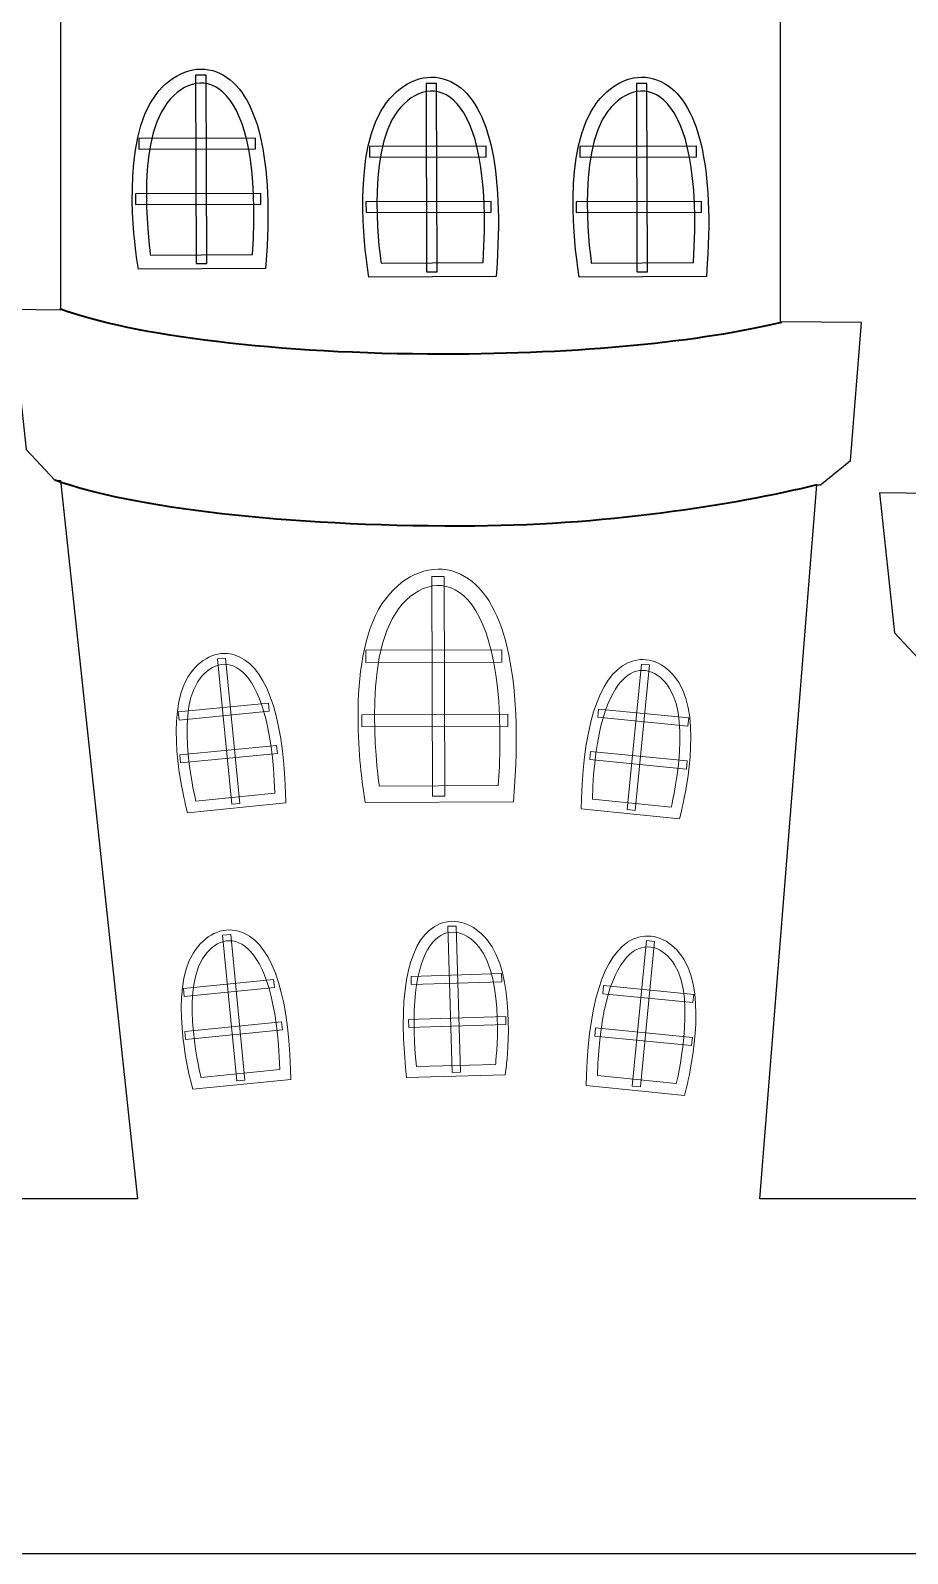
# Model space of a CAD drawing. Header units: millimetres. Extents: x -101 to 196, y -76 to 155.
# Drawn here: x -42.1 to 17, y -49.3 to 53.3 of the extents above; entities that cross this region are included whole.
import ezdxf

# ---------------------------------------------------------------- set-up
doc = ezdxf.new("R2010")
doc.units = ezdxf.units.MM
doc.header["$MEASUREMENT"] = 0
doc.layers.add('Capa 1', color=7, linetype='Continuous')

msp = doc.modelspace()

# ---------------------------------------------------------------- linework, layer by layer
at = {"layer": 'Capa 1', "color": 7}
for points, knots in [([(-40.0423, 34.4253), (-40.0423, 34.4253), (-40.0423, 69.0531), (-40.0423, 69.0531), (-40.0423, 69.0531), (-44.9075, 69.3019), (-47.9714, 69.5002), (-47.9714, 69.5002), (-47.9714, 69.5002), (-47.9714, 69.5002), (-13.4986, 151.1413), (-13.4986, 151.1413), (-13.4986, 151.1413), (-13.4986, 151.1413), (-13.4986, 151.1413), (15.5266, 68.9836), (15.5266, 68.9836), (13.4176, 68.7304), (11.0181, 68.5383), (8.4172, 68.3966), (8.4172, 68.3966), (8.4172, 68.3966), (8.4172, 33.6321), (8.4172, 33.6321), (8.4172, 33.6321), (8.4172, 33.6321), (13.8597, 33.5929), (13.8597, 33.5929), (13.8597, 33.5929), (13.8597, 33.5929), (13.1174, 24.3101), (13.1174, 24.3101), (13.1174, 24.3101), (13.1174, 24.3101), (11.1001, 22.6787), (11.1001, 22.6787), (11.1001, 22.6787), (11.1001, 22.6787), (10.8693, 22.6677), (10.8693, 22.6677), (10.8693, 22.6677), (10.8693, 22.6677), (7.0309, -25.4008), (7.0309, -25.4008), (7.0309, -25.4008), (7.0309, -25.4008), (22.2631, -25.4008), (22.2631, -25.4008), (22.2631, -25.4008), (22.2631, -25.4008), (18.3944, 10.6287), (18.3944, 10.6287), (18.3944, 10.6287), (18.3944, 10.6287), (18.0255, 10.6463), (18.0255, 10.6463), (18.0255, 10.6463), (18.0255, 10.6463), (16.0907, 12.6977), (16.0907, 12.6977), (16.0907, 12.6977), (16.0907, 12.6977), (15.0769, 22.1391), (15.0769, 22.1391), (15.0769, 22.1391), (15.0769, 22.1391), (20.4915, 22.0534), (20.4915, 22.0534), (20.4915, 22.0534), (20.4915, 22.0534), (20.9288, 19.1771), (20.9288, 19.1771), (20.9288, 19.1771), (20.9288, 19.1771), (26.0586, 19.1771), (26.0586, 19.1771), (26.0586, 19.1771), (26.0586, 19.1771), (26.1204, 21.9285), (26.1204, 21.9285), (26.1204, 21.9285), (26.1204, 21.9285), (31.5002, 21.8031), (31.5002, 21.8031), (31.5002, 21.8031), (31.5002, 21.8031), (31.5002, 19.1771), (31.5002, 19.1771), (31.5002, 19.1771), (31.5002, 19.1771), (36.3786, 19.1149), (36.3786, 19.1149), (36.3786, 19.1149), (36.3786, 19.1149), (36.3786, 21.8031), (36.3786, 21.8031), (36.3786, 21.8031), (36.3786, 21.8031), (41.2569, 21.6784), (41.2569, 21.6784), (41.2569, 21.6784), (41.2569, 21.6784), (41.2569, 18.9887), (41.2569, 18.9887), (41.2569, 18.9887), (41.2569, 18.9887), (45.8232, 18.8638), (45.8232, 18.8638), (45.8232, 18.8638), (45.8232, 18.8638), (45.8232, 21.6784), (45.8232, 21.6784), (45.8232, 21.6784), (45.8232, 21.6784), (50.8267, 21.6162), (50.8267, 21.6162), (50.8267, 21.6162), (50.8267, 21.6162), (50.8889, 18.8008), (50.8889, 18.8008), (50.8889, 18.8008), (50.8889, 18.8008), (55.268, 18.6759), (55.268, 18.6759), (55.268, 18.6759), (55.268, 18.6759), (55.3929, 21.5539), (55.3929, 21.5539), (55.3929, 21.5539), (55.3929, 21.5539), (60.3968, 21.4279), (60.3968, 21.4279), (60.3968, 21.4279), (60.3968, 21.4279), (60.3342, 18.6759), (60.3342, 18.6759), (60.3342, 18.6759), (60.3342, 18.6759), (65.0255, 18.6131), (65.0255, 18.6131), (65.0255, 18.6131), (65.0255, 18.6131), (65.463, 21.3031), (65.463, 21.3031), (65.463, 21.3031), (65.463, 21.3031), (72.3158, 21.2536), (72.3158, 21.2536), (72.3158, 21.2536), (72.3158, 21.2536), (71.5734, 11.9709), (71.5734, 11.9709), (71.5734, 11.9709), (71.5734, 11.9709), (69.5561, 10.3397), (69.5561, 10.3397), (69.5561, 10.3397), (69.5561, 10.3397), (69.3252, 10.3286), (69.3252, 10.3286), (69.3252, 10.3286), (69.3252, 10.3286), (65.2036, -41.2881), (65.2036, -41.2881), (65.2036, -41.2881), (65.2036, -41.2881), (65.2036, -49.2649), (65.2036, -49.2649), (65.2036, -49.2649), (65.2036, -49.2649), (-92.5371, -49.2649), (-92.5371, -49.2649), (-92.5371, -49.2649), (-92.5371, -49.2649), (-92.5371, -39.6943), (-92.5371, -39.6943), (-92.5371, -39.6943), (-92.5371, -39.6943), (-97.7992, 9.3112), (-97.7992, 9.3112), (-97.7992, 9.3112), (-97.7992, 9.3112), (-98.1681, 9.3287), (-98.1681, 9.3287), (-98.1681, 9.3287), (-98.1681, 9.3287), (-100.1029, 11.3801), (-100.1029, 11.3801), (-100.1029, 11.3801), (-100.1029, 11.3801), (-101.1168, 20.8215), (-101.1168, 20.8215), (-101.1168, 20.8215), (-101.1168, 20.8215), (-95.702, 20.7356), (-95.702, 20.7356), (-95.702, 20.7356), (-95.702, 20.7356), (-95.2647, 17.8594), (-95.2647, 17.8594), (-95.2647, 17.8594), (-95.2647, 17.8594), (-90.135, 17.8594), (-90.135, 17.8594), (-90.135, 17.8594), (-90.135, 17.8594), (-90.0732, 20.6108), (-90.0732, 20.6108), (-90.0732, 20.6108), (-90.0732, 20.6108), (-84.6934, 20.4857), (-84.6934, 20.4857), (-84.6934, 20.4857), (-84.6934, 20.4857), (-84.6934, 17.8594), (-84.6934, 17.8594), (-84.6934, 17.8594), (-84.6934, 17.8594), (-79.8151, 17.7974), (-79.8151, 17.7974), (-79.8151, 17.7974), (-79.8151, 17.7974), (-79.8151, 20.4857), (-79.8151, 20.4857), (-79.8151, 20.4857), (-79.8151, 20.4857), (-74.9366, 20.3607), (-74.9366, 20.3607), (-74.9366, 20.3607), (-74.9366, 20.3607), (-74.9366, 17.6712), (-74.9366, 17.6712), (-74.9366, 17.6712), (-74.9366, 17.6712), (-70.3704, 17.5461), (-70.3704, 17.5461), (-70.3704, 17.5461), (-70.3704, 17.5461), (-70.3704, 20.3607), (-70.3704, 20.3607), (-70.3704, 20.3607), (-70.3704, 20.3607), (-65.3669, 20.2987), (-65.3669, 20.2987), (-65.3669, 20.2987), (-65.3669, 20.2987), (-65.3047, 17.4831), (-65.3047, 17.4831), (-65.3047, 17.4831), (-65.3047, 17.4831), (-60.9255, 17.3582), (-60.9255, 17.3582), (-60.9255, 17.3582), (-60.9255, 17.3582), (-60.8005, 20.2364), (-60.8005, 20.2364), (-60.8005, 20.2364), (-60.8005, 20.2364), (-55.7966, 20.1102), (-55.7966, 20.1102), (-55.7966, 20.1102), (-55.7966, 20.1102), (-55.8594, 17.3582), (-55.8594, 17.3582), (-55.8594, 17.3582), (-55.8594, 17.3582), (-51.1681, 17.2956), (-51.1681, 17.2956), (-51.1681, 17.2956), (-51.1681, 17.2956), (-50.7305, 19.9853), (-50.7305, 19.9853), (-50.7305, 19.9853), (-50.7305, 19.9853), (-43.8779, 19.9361), (-43.8779, 19.9361), (-43.8779, 19.9361), (-43.8779, 19.9361), (-44.6201, 10.6533), (-44.6201, 10.6533), (-44.6201, 10.6533), (-44.6201, 10.6533), (-46.6374, 9.0221), (-46.6374, 9.0221), (-46.6374, 9.0221), (-46.6374, 9.0221), (-46.8682, 9.0108), (-46.8682, 9.0108), (-46.8682, 9.0108), (-46.8682, 9.0108), (-49.6161, -25.4008), (-49.6161, -25.4008), (-49.6161, -25.4008), (-49.6161, -25.4008), (-34.868, -25.4008), (-34.868, -25.4008), (-34.868, -25.4008), (-34.868, -25.4008), (-40.0617, 22.9679), (-40.0617, 22.9679), (-40.0617, 22.9679), (-40.0617, 22.9679), (-40.4305, 22.9854), (-40.4305, 22.9854), (-40.4305, 22.9854), (-40.4305, 22.9854), (-42.3653, 25.037), (-42.3653, 25.037), (-42.3653, 25.037), (-42.3653, 25.037), (-43.3793, 34.4781), (-43.3793, 34.4781), (-43.3793, 34.4781), (-43.3793, 34.4781), (-40.0423, 34.4253), (-40.0423, 34.4253)], [0, 0, 0, 0, 0.0125, 0.0125, 0.0125, 0.0125, 0.025, 0.025, 0.025, 0.025, 0.0375, 0.0375, 0.0375, 0.0375, 0.05, 0.05, 0.05, 0.05, 0.0625, 0.0625, 0.0625, 0.0625, 0.075, 0.075, 0.075, 0.075, 0.0875, 0.0875, 0.0875, 0.0875, 0.1, 0.1, 0.1, 0.1, 0.1125, 0.1125, 0.1125, 0.1125, 0.125, 0.125, 0.125, 0.125, 0.1375, 0.1375, 0.1375, 0.1375, 0.15, 0.15, 0.15, 0.15, 0.1625, 0.1625, 0.1625, 0.1625, 0.175, 0.175, 0.175, 0.175, 0.1875, 0.1875, 0.1875, 0.1875, 0.2, 0.2, 0.2, 0.2, 0.2125, 0.2125, 0.2125, 0.2125, 0.225, 0.225, 0.225, 0.225, 0.2375, 0.2375, 0.2375, 0.2375, 0.25, 0.25, 0.25, 0.25, 0.2625, 0.2625, 0.2625, 0.2625, 0.275, 0.275, 0.275, 0.275, 0.2875, 0.2875, 0.2875, 0.2875, 0.3, 0.3, 0.3, 0.3, 0.3125, 0.3125, 0.3125, 0.3125, 0.325, 0.325, 0.325, 0.325, 0.3375, 0.3375, 0.3375, 0.3375, 0.35, 0.35, 0.35, 0.35, 0.3625, 0.3625, 0.3625, 0.3625, 0.375, 0.375, 0.375, 0.375, 0.3875, 0.3875, 0.3875, 0.3875, 0.4, 0.4, 0.4, 0.4, 0.4125, 0.4125, 0.4125, 0.4125, 0.425, 0.425, 0.425, 0.425, 0.4375, 0.4375, 0.4375, 0.4375, 0.45, 0.45, 0.45, 0.45, 0.4625, 0.4625, 0.4625, 0.4625, 0.475, 0.475, 0.475, 0.475, 0.4875, 0.4875, 0.4875, 0.4875, 0.5, 0.5, 0.5, 0.5, 0.5125, 0.5125, 0.5125, 0.5125, 0.525, 0.525, 0.525, 0.525, 0.5375, 0.5375, 0.5375, 0.5375, 0.55, 0.55, 0.55, 0.55, 0.5625, 0.5625, 0.5625, 0.5625, 0.575, 0.575, 0.575, 0.575, 0.5875, 0.5875, 0.5875, 0.5875, 0.6, 0.6, 0.6, 0.6, 0.6125, 0.6125, 0.6125, 0.6125, 0.625, 0.625, 0.625, 0.625, 0.6375, 0.6375, 0.6375, 0.6375, 0.65, 0.65, 0.65, 0.65, 0.6625, 0.6625, 0.6625, 0.6625, 0.675, 0.675, 0.675, 0.675, 0.6875, 0.6875, 0.6875, 0.6875, 0.7, 0.7, 0.7, 0.7, 0.7125, 0.7125, 0.7125, 0.7125, 0.725, 0.725, 0.725, 0.725, 0.7375, 0.7375, 0.7375, 0.7375, 0.75, 0.75, 0.75, 0.75, 0.7625, 0.7625, 0.7625, 0.7625, 0.775, 0.775, 0.775, 0.775, 0.7875, 0.7875, 0.7875, 0.7875, 0.8, 0.8, 0.8, 0.8, 0.8125, 0.8125, 0.8125, 0.8125, 0.825, 0.825, 0.825, 0.825, 0.8375, 0.8375, 0.8375, 0.8375, 0.85, 0.85, 0.85, 0.85, 0.8625, 0.8625, 0.8625, 0.8625, 0.875, 0.875, 0.875, 0.875, 0.8875, 0.8875, 0.8875, 0.8875, 0.9, 0.9, 0.9, 0.9, 0.9125, 0.9125, 0.9125, 0.9125, 0.925, 0.925, 0.925, 0.925, 0.9375, 0.9375, 0.9375, 0.9375, 0.95, 0.95, 0.95, 0.95, 0.9625, 0.9625, 0.9625, 0.9625, 0.975, 0.975, 0.975, 0.975, 1, 1, 1, 1]), ([(-33.9939, 38.1345), (-33.9939, 38.1345), (-35.1013, 45.4948), (-32.8784, 48.3718), (-32.8784, 48.3718), (-30.6551, 51.2489), (-26.3402, 50.2027), (-27.1241, 38.1722), (-27.1241, 38.1722), (-27.1241, 38.1722), (-33.9939, 38.1345), (-33.9939, 38.1345)], [0, 0, 0, 0, 0.25, 0.25, 0.25, 0.25, 0.5, 0.5, 0.5, 0.5, 1, 1, 1, 1]), ([(-18.4761, 37.5905), (-18.4761, 37.5905), (-19.5824, 44.9506), (-17.3607, 47.8275), (-17.3607, 47.8275), (-15.1376, 50.7044), (-10.8223, 49.6583), (-11.6066, 37.6283), (-11.6066, 37.6283), (-11.6066, 37.6283), (-18.4761, 37.5905), (-18.4761, 37.5905)], [0, 0, 0, 0, 0.25, 0.25, 0.25, 0.25, 0.5, 0.5, 0.5, 0.5, 1, 1, 1, 1]), ([(-4.3193, 37.5905), (-4.3193, 37.5905), (-5.4267, 44.9506), (-3.2039, 47.8275), (-3.2039, 47.8275), (-0.9814, 50.7039), (3.3343, 49.6583), (2.5496, 37.6283), (2.5496, 37.6283), (2.5496, 37.6283), (-4.3193, 37.5905), (-4.3193, 37.5905)], [0, 0, 0, 0, 0.25, 0.25, 0.25, 0.25, 0.5, 0.5, 0.5, 0.5, 1, 1, 1, 1])]:
    msp.add_open_spline(points, degree=3, knots=knots, dxfattribs=at)
at = {"layer": 'Capa 1', "lineweight": 9}
msp.add_open_spline([(-40.0423, 34.4253), (-40.0423, 34.4253), (-40.0423, 69.0531), (-40.0423, 69.0531), (-40.0423, 69.0531), (-44.9075, 69.3019), (-47.9714, 69.5002), (-47.9714, 69.5002), (-47.9714, 69.5002), (-47.9714, 69.5002), (-13.4986, 151.1413), (-13.4986, 151.1413), (-13.4986, 151.1413), (-13.4986, 151.1413), (-13.4986, 151.1413), (15.5266, 68.9836), (15.5266, 68.9836), (13.4176, 68.7304), (11.0181, 68.5383), (8.4172, 68.3966), (8.4172, 68.3966), (8.4172, 68.3966), (8.4172, 33.6321), (8.4172, 33.6321), (8.4172, 33.6321), (8.4172, 33.6321), (13.8597, 33.5929), (13.8597, 33.5929), (13.8597, 33.5929), (13.8597, 33.5929), (13.1174, 24.3101), (13.1174, 24.3101), (13.1174, 24.3101), (13.1174, 24.3101), (11.1001, 22.6787), (11.1001, 22.6787), (11.1001, 22.6787), (11.1001, 22.6787), (10.8693, 22.6677), (10.8693, 22.6677), (10.8693, 22.6677), (10.8693, 22.6677), (7.0309, -25.4008), (7.0309, -25.4008), (7.0309, -25.4008), (7.0309, -25.4008), (22.2631, -25.4008), (22.2631, -25.4008), (22.2631, -25.4008), (22.2631, -25.4008), (18.3944, 10.6287), (18.3944, 10.6287), (18.3944, 10.6287), (18.3944, 10.6287), (18.0255, 10.6463), (18.0255, 10.6463), (18.0255, 10.6463), (18.0255, 10.6463), (16.0907, 12.6977), (16.0907, 12.6977), (16.0907, 12.6977), (16.0907, 12.6977), (15.0769, 22.1391), (15.0769, 22.1391), (15.0769, 22.1391), (15.0769, 22.1391), (20.4915, 22.0534), (20.4915, 22.0534), (20.4915, 22.0534), (20.4915, 22.0534), (20.9288, 19.1771), (20.9288, 19.1771), (20.9288, 19.1771), (20.9288, 19.1771), (26.0586, 19.1771), (26.0586, 19.1771), (26.0586, 19.1771), (26.0586, 19.1771), (26.1204, 21.9285), (26.1204, 21.9285), (26.1204, 21.9285), (26.1204, 21.9285), (31.5002, 21.8031), (31.5002, 21.8031), (31.5002, 21.8031), (31.5002, 21.8031), (31.5002, 19.1771), (31.5002, 19.1771), (31.5002, 19.1771), (31.5002, 19.1771), (36.3786, 19.1149), (36.3786, 19.1149), (36.3786, 19.1149), (36.3786, 19.1149), (36.3786, 21.8031), (36.3786, 21.8031), (36.3786, 21.8031), (36.3786, 21.8031), (41.2569, 21.6784), (41.2569, 21.6784), (41.2569, 21.6784), (41.2569, 21.6784), (41.2569, 18.9887), (41.2569, 18.9887), (41.2569, 18.9887), (41.2569, 18.9887), (45.8232, 18.8638), (45.8232, 18.8638), (45.8232, 18.8638), (45.8232, 18.8638), (45.8232, 21.6784), (45.8232, 21.6784), (45.8232, 21.6784), (45.8232, 21.6784), (50.8267, 21.6162), (50.8267, 21.6162), (50.8267, 21.6162), (50.8267, 21.6162), (50.8889, 18.8008), (50.8889, 18.8008), (50.8889, 18.8008), (50.8889, 18.8008), (55.268, 18.6759), (55.268, 18.6759), (55.268, 18.6759), (55.268, 18.6759), (55.3929, 21.5539), (55.3929, 21.5539), (55.3929, 21.5539), (55.3929, 21.5539), (60.3968, 21.4279), (60.3968, 21.4279), (60.3968, 21.4279), (60.3968, 21.4279), (60.3342, 18.6759), (60.3342, 18.6759), (60.3342, 18.6759), (60.3342, 18.6759), (65.0255, 18.6131), (65.0255, 18.6131), (65.0255, 18.6131), (65.0255, 18.6131), (65.463, 21.3031), (65.463, 21.3031), (65.463, 21.3031), (65.463, 21.3031), (72.3158, 21.2536), (72.3158, 21.2536), (72.3158, 21.2536), (72.3158, 21.2536), (71.5734, 11.9709), (71.5734, 11.9709), (71.5734, 11.9709), (71.5734, 11.9709), (69.5561, 10.3397), (69.5561, 10.3397), (69.5561, 10.3397), (69.5561, 10.3397), (69.3252, 10.3286), (69.3252, 10.3286), (69.3252, 10.3286), (69.3252, 10.3286), (65.2036, -41.2881), (65.2036, -41.2881), (65.2036, -41.2881), (65.2036, -41.2881), (65.2036, -49.2649), (65.2036, -49.2649), (65.2036, -49.2649), (65.2036, -49.2649), (-92.5371, -49.2649), (-92.5371, -49.2649), (-92.5371, -49.2649), (-92.5371, -49.2649), (-92.5371, -39.6943), (-92.5371, -39.6943), (-92.5371, -39.6943), (-92.5371, -39.6943), (-97.7992, 9.3112), (-97.7992, 9.3112), (-97.7992, 9.3112), (-97.7992, 9.3112), (-98.1681, 9.3287), (-98.1681, 9.3287), (-98.1681, 9.3287), (-98.1681, 9.3287), (-100.1029, 11.3801), (-100.1029, 11.3801), (-100.1029, 11.3801), (-100.1029, 11.3801), (-101.1168, 20.8215), (-101.1168, 20.8215), (-101.1168, 20.8215), (-101.1168, 20.8215), (-95.702, 20.7356), (-95.702, 20.7356), (-95.702, 20.7356), (-95.702, 20.7356), (-95.2647, 17.8594), (-95.2647, 17.8594), (-95.2647, 17.8594), (-95.2647, 17.8594), (-90.135, 17.8594), (-90.135, 17.8594), (-90.135, 17.8594), (-90.135, 17.8594), (-90.0732, 20.6108), (-90.0732, 20.6108), (-90.0732, 20.6108), (-90.0732, 20.6108), (-84.6934, 20.4857), (-84.6934, 20.4857), (-84.6934, 20.4857), (-84.6934, 20.4857), (-84.6934, 17.8594), (-84.6934, 17.8594), (-84.6934, 17.8594), (-84.6934, 17.8594), (-79.8151, 17.7974), (-79.8151, 17.7974), (-79.8151, 17.7974), (-79.8151, 17.7974), (-79.8151, 20.4857), (-79.8151, 20.4857), (-79.8151, 20.4857), (-79.8151, 20.4857), (-74.9366, 20.3607), (-74.9366, 20.3607), (-74.9366, 20.3607), (-74.9366, 20.3607), (-74.9366, 17.6712), (-74.9366, 17.6712), (-74.9366, 17.6712), (-74.9366, 17.6712), (-70.3704, 17.5461), (-70.3704, 17.5461), (-70.3704, 17.5461), (-70.3704, 17.5461), (-70.3704, 20.3607), (-70.3704, 20.3607), (-70.3704, 20.3607), (-70.3704, 20.3607), (-65.3669, 20.2987), (-65.3669, 20.2987), (-65.3669, 20.2987), (-65.3669, 20.2987), (-65.3047, 17.4831), (-65.3047, 17.4831), (-65.3047, 17.4831), (-65.3047, 17.4831), (-60.9255, 17.3582), (-60.9255, 17.3582), (-60.9255, 17.3582), (-60.9255, 17.3582), (-60.8005, 20.2364), (-60.8005, 20.2364), (-60.8005, 20.2364), (-60.8005, 20.2364), (-55.7966, 20.1102), (-55.7966, 20.1102), (-55.7966, 20.1102), (-55.7966, 20.1102), (-55.8594, 17.3582), (-55.8594, 17.3582), (-55.8594, 17.3582), (-55.8594, 17.3582), (-51.1681, 17.2956), (-51.1681, 17.2956), (-51.1681, 17.2956), (-51.1681, 17.2956), (-50.7305, 19.9853), (-50.7305, 19.9853), (-50.7305, 19.9853), (-50.7305, 19.9853), (-43.8779, 19.9361), (-43.8779, 19.9361), (-43.8779, 19.9361), (-43.8779, 19.9361), (-44.6201, 10.6533), (-44.6201, 10.6533), (-44.6201, 10.6533), (-44.6201, 10.6533), (-46.6374, 9.0221), (-46.6374, 9.0221), (-46.6374, 9.0221), (-46.6374, 9.0221), (-46.8682, 9.0108), (-46.8682, 9.0108), (-46.8682, 9.0108), (-46.8682, 9.0108), (-49.6161, -25.4008), (-49.6161, -25.4008), (-49.6161, -25.4008), (-49.6161, -25.4008), (-34.868, -25.4008), (-34.868, -25.4008), (-34.868, -25.4008), (-34.868, -25.4008), (-40.0617, 22.9679), (-40.0617, 22.9679), (-40.0617, 22.9679), (-40.0617, 22.9679), (-40.4305, 22.9854), (-40.4305, 22.9854), (-40.4305, 22.9854), (-40.4305, 22.9854), (-42.3653, 25.037), (-42.3653, 25.037), (-42.3653, 25.037), (-42.3653, 25.037), (-43.3793, 34.4781), (-43.3793, 34.4781), (-43.3793, 34.4781), (-43.3793, 34.4781), (-40.0423, 34.4253), (-40.0423, 34.4253)], degree=3, knots=[0, 0, 0, 0, 0.0125, 0.0125, 0.0125, 0.0125, 0.025, 0.025, 0.025, 0.025, 0.0375, 0.0375, 0.0375, 0.0375, 0.05, 0.05, 0.05, 0.05, 0.0625, 0.0625, 0.0625, 0.0625, 0.075, 0.075, 0.075, 0.075, 0.0875, 0.0875, 0.0875, 0.0875, 0.1, 0.1, 0.1, 0.1, 0.1125, 0.1125, 0.1125, 0.1125, 0.125, 0.125, 0.125, 0.125, 0.1375, 0.1375, 0.1375, 0.1375, 0.15, 0.15, 0.15, 0.15, 0.1625, 0.1625, 0.1625, 0.1625, 0.175, 0.175, 0.175, 0.175, 0.1875, 0.1875, 0.1875, 0.1875, 0.2, 0.2, 0.2, 0.2, 0.2125, 0.2125, 0.2125, 0.2125, 0.225, 0.225, 0.225, 0.225, 0.2375, 0.2375, 0.2375, 0.2375, 0.25, 0.25, 0.25, 0.25, 0.2625, 0.2625, 0.2625, 0.2625, 0.275, 0.275, 0.275, 0.275, 0.2875, 0.2875, 0.2875, 0.2875, 0.3, 0.3, 0.3, 0.3, 0.3125, 0.3125, 0.3125, 0.3125, 0.325, 0.325, 0.325, 0.325, 0.3375, 0.3375, 0.3375, 0.3375, 0.35, 0.35, 0.35, 0.35, 0.3625, 0.3625, 0.3625, 0.3625, 0.375, 0.375, 0.375, 0.375, 0.3875, 0.3875, 0.3875, 0.3875, 0.4, 0.4, 0.4, 0.4, 0.4125, 0.4125, 0.4125, 0.4125, 0.425, 0.425, 0.425, 0.425, 0.4375, 0.4375, 0.4375, 0.4375, 0.45, 0.45, 0.45, 0.45, 0.4625, 0.4625, 0.4625, 0.4625, 0.475, 0.475, 0.475, 0.475, 0.4875, 0.4875, 0.4875, 0.4875, 0.5, 0.5, 0.5, 0.5, 0.5125, 0.5125, 0.5125, 0.5125, 0.525, 0.525, 0.525, 0.525, 0.5375, 0.5375, 0.5375, 0.5375, 0.55, 0.55, 0.55, 0.55, 0.5625, 0.5625, 0.5625, 0.5625, 0.575, 0.575, 0.575, 0.575, 0.5875, 0.5875, 0.5875, 0.5875, 0.6, 0.6, 0.6, 0.6, 0.6125, 0.6125, 0.6125, 0.6125, 0.625, 0.625, 0.625, 0.625, 0.6375, 0.6375, 0.6375, 0.6375, 0.65, 0.65, 0.65, 0.65, 0.6625, 0.6625, 0.6625, 0.6625, 0.675, 0.675, 0.675, 0.675, 0.6875, 0.6875, 0.6875, 0.6875, 0.7, 0.7, 0.7, 0.7, 0.7125, 0.7125, 0.7125, 0.7125, 0.725, 0.725, 0.725, 0.725, 0.7375, 0.7375, 0.7375, 0.7375, 0.75, 0.75, 0.75, 0.75, 0.7625, 0.7625, 0.7625, 0.7625, 0.775, 0.775, 0.775, 0.775, 0.7875, 0.7875, 0.7875, 0.7875, 0.8, 0.8, 0.8, 0.8, 0.8125, 0.8125, 0.8125, 0.8125, 0.825, 0.825, 0.825, 0.825, 0.8375, 0.8375, 0.8375, 0.8375, 0.85, 0.85, 0.85, 0.85, 0.8625, 0.8625, 0.8625, 0.8625, 0.875, 0.875, 0.875, 0.875, 0.8875, 0.8875, 0.8875, 0.8875, 0.9, 0.9, 0.9, 0.9, 0.9125, 0.9125, 0.9125, 0.9125, 0.925, 0.925, 0.925, 0.925, 0.9375, 0.9375, 0.9375, 0.9375, 0.95, 0.95, 0.95, 0.95, 0.9625, 0.9625, 0.9625, 0.9625, 0.975, 0.975, 0.975, 0.975, 1, 1, 1, 1], dxfattribs=at)
at = {"layer": 'Capa 1'}
for points, knots in [([(-33.623, 48.9479), (-36.0139, 45.8529), (-35.0431, 38.7913), (-34.9247, 37.9968), (-34.9247, 37.9968), (-34.9247, 37.9968), (-34.8042, 37.1907), (-34.8042, 37.1907), (-34.8042, 37.1907), (-34.8042, 37.1907), (-26.2429, 37.2361), (-26.2429, 37.2361), (-26.2429, 37.2361), (-26.2429, 37.2361), (-26.1864, 38.1113), (-26.1864, 38.1113), (-26.1864, 38.1113), (-25.731, 45.0851), (-26.9233, 49.4716), (-29.5456, 50.4627), (-29.5456, 50.4627), (-30.9329, 50.987), (-32.4964, 50.406), (-33.623, 48.9479)], [0, 0, 0, 0, 0.14285714, 0.14285714, 0.14285714, 0.14285714, 0.28571429, 0.28571429, 0.28571429, 0.28571429, 0.42857143, 0.42857143, 0.42857143, 0.42857143, 0.57142857, 0.57142857, 0.57142857, 0.57142857, 0.71428571, 0.71428571, 0.71428571, 0.71428571, 1, 1, 1, 1]), ([(-30.2121, 37.5589), (-30.2121, 37.5589), (-30.9211, 37.5568), (-30.9211, 37.5568), (-30.9211, 37.5568), (-30.9211, 37.5568), (-30.9576, 50.2345), (-30.9576, 50.2345), (-30.9576, 50.2345), (-30.9576, 50.2345), (-30.2492, 50.2367), (-30.2492, 50.2367), (-30.2492, 50.2367), (-30.2492, 50.2367), (-30.2121, 37.5589), (-30.2121, 37.5589)], [0, 0, 0, 0, 0.2, 0.2, 0.2, 0.2, 0.4, 0.4, 0.4, 0.4, 0.6, 0.6, 0.6, 0.6, 1, 1, 1, 1]), ([(-18.1052, 48.4036), (-18.1052, 48.4036), (-18.1052, 48.4029), (-18.1052, 48.4029), (-18.1052, 48.4029), (-20.4961, 45.3086), (-19.5242, 38.2465), (-19.4069, 37.4519), (-19.4069, 37.4519), (-19.4069, 37.4519), (-19.286, 36.6459), (-19.286, 36.6459), (-19.286, 36.6459), (-19.286, 36.6459), (-10.7254, 36.6922), (-10.7254, 36.6922), (-10.7254, 36.6922), (-10.7254, 36.6922), (-10.6675, 37.5669), (-10.6675, 37.5669), (-10.6675, 37.5669), (-10.2127, 44.5409), (-11.4059, 48.9274), (-14.0273, 49.9185), (-14.0273, 49.9185), (-15.4135, 50.4428), (-16.9768, 49.8618), (-18.1052, 48.4036)], [0, 0, 0, 0, 0.125, 0.125, 0.125, 0.125, 0.25, 0.25, 0.25, 0.25, 0.375, 0.375, 0.375, 0.375, 0.5, 0.5, 0.5, 0.5, 0.625, 0.625, 0.625, 0.625, 0.75, 0.75, 0.75, 0.75, 1, 1, 1, 1]), ([(-3.9486, 48.4029), (-6.3392, 45.3086), (-5.3688, 38.2465), (-5.2504, 37.4519), (-5.2504, 37.4519), (-5.2504, 37.4519), (-5.1293, 36.6459), (-5.1293, 36.6459), (-5.1293, 36.6459), (-5.1293, 36.6459), (3.4318, 36.6922), (3.4318, 36.6922), (3.4318, 36.6922), (3.4318, 36.6922), (3.4893, 37.5669), (3.4893, 37.5669), (3.4893, 37.5669), (3.944, 44.5404), (2.7513, 48.9274), (0.129, 49.9185), (0.129, 49.9185), (-1.2572, 50.4428), (-2.8207, 49.8614), (-3.9486, 48.4029)], [0, 0, 0, 0, 0.14285714, 0.14285714, 0.14285714, 0.14285714, 0.28571429, 0.28571429, 0.28571429, 0.28571429, 0.42857143, 0.42857143, 0.42857143, 0.42857143, 0.57142857, 0.57142857, 0.57142857, 0.57142857, 0.71428571, 0.71428571, 0.71428571, 0.71428571, 1, 1, 1, 1]), ([(-14.6944, 37.0143), (-14.6944, 37.0143), (-15.4036, 37.0123), (-15.4036, 37.0123), (-15.4036, 37.0123), (-15.4036, 37.0123), (-15.4398, 49.6902), (-15.4398, 49.6902), (-15.4398, 49.6902), (-15.4398, 49.6902), (-14.7309, 49.6923), (-14.7309, 49.6923), (-14.7309, 49.6923), (-14.7309, 49.6923), (-14.6944, 37.0143), (-14.6944, 37.0143)], [0, 0, 0, 0, 0.2, 0.2, 0.2, 0.2, 0.4, 0.4, 0.4, 0.4, 0.6, 0.6, 0.6, 0.6, 1, 1, 1, 1]), ([(-0.5378, 37.0143), (-0.5378, 37.0143), (-1.2465, 37.0123), (-1.2465, 37.0123), (-1.2465, 37.0123), (-1.2465, 37.0123), (-1.2826, 49.6902), (-1.2826, 49.6902), (-1.2826, 49.6902), (-1.2826, 49.6902), (-0.5746, 49.6923), (-0.5746, 49.6923), (-0.5746, 49.6923), (-0.5746, 49.6923), (-0.5378, 37.0143), (-0.5378, 37.0143)], [0, 0, 0, 0, 0.2, 0.2, 0.2, 0.2, 0.4, 0.4, 0.4, 0.4, 0.6, 0.6, 0.6, 0.6, 1, 1, 1, 1]), ([(-34.7713, 45.2677), (-34.7713, 45.2677), (-34.7735, 45.9761), (-34.7735, 45.9761), (-34.7735, 45.9761), (-34.7735, 45.9761), (-26.9201, 45.9988), (-26.9201, 45.9988), (-26.9201, 45.9988), (-26.9201, 45.9988), (-26.918, 45.2903), (-26.918, 45.2903), (-26.918, 45.2903), (-26.918, 45.2903), (-34.7713, 45.2677), (-34.7713, 45.2677)], [0, 0, 0, 0, 0.2, 0.2, 0.2, 0.2, 0.4, 0.4, 0.4, 0.4, 0.6, 0.6, 0.6, 0.6, 1, 1, 1, 1]), ([(-19.2535, 44.7234), (-19.2535, 44.7234), (-19.2557, 45.4319), (-19.2557, 45.4319), (-19.2557, 45.4319), (-19.2557, 45.4319), (-11.4015, 45.4547), (-11.4015, 45.4547), (-11.4015, 45.4547), (-11.4015, 45.4547), (-11.3999, 44.746), (-11.3999, 44.746), (-11.3999, 44.746), (-11.3999, 44.746), (-19.2535, 44.7234), (-19.2535, 44.7234)], [0, 0, 0, 0, 0.2, 0.2, 0.2, 0.2, 0.4, 0.4, 0.4, 0.4, 0.6, 0.6, 0.6, 0.6, 1, 1, 1, 1]), ([(-5.0972, 44.7229), (-5.0972, 44.7229), (-5.0989, 45.4319), (-5.0989, 45.4319), (-5.0989, 45.4319), (-5.0989, 45.4319), (2.7547, 45.4547), (2.7547, 45.4547), (2.7547, 45.4547), (2.7547, 45.4547), (2.756, 44.7455), (2.756, 44.7455), (2.756, 44.7455), (2.756, 44.7455), (-5.0972, 44.7229), (-5.0972, 44.7229)], [0, 0, 0, 0, 0.2, 0.2, 0.2, 0.2, 0.4, 0.4, 0.4, 0.4, 0.6, 0.6, 0.6, 0.6, 1, 1, 1, 1]), ([(-35.0035, 41.5462), (-35.0035, 41.5462), (-35.006, 42.2553), (-35.006, 42.2553), (-35.006, 42.2553), (-35.006, 42.2553), (-26.5718, 42.2794), (-26.5718, 42.2794), (-26.5718, 42.2794), (-26.5718, 42.2794), (-26.5685, 41.571), (-26.5685, 41.571), (-26.5685, 41.571), (-26.5685, 41.571), (-35.0035, 41.5462), (-35.0035, 41.5462)], [0, 0, 0, 0, 0.2, 0.2, 0.2, 0.2, 0.4, 0.4, 0.4, 0.4, 0.6, 0.6, 0.6, 0.6, 1, 1, 1, 1]), ([(-19.485, 41.0023), (-19.485, 41.0023), (-19.4872, 41.7109), (-19.4872, 41.7109), (-19.4872, 41.7109), (-19.4872, 41.7109), (-11.0532, 41.7357), (-11.0532, 41.7357), (-11.0532, 41.7357), (-11.0532, 41.7357), (-11.0509, 41.0266), (-11.0509, 41.0266), (-11.0509, 41.0266), (-11.0509, 41.0266), (-19.485, 41.0023), (-19.485, 41.0023)], [0, 0, 0, 0, 0.2, 0.2, 0.2, 0.2, 0.4, 0.4, 0.4, 0.4, 0.6, 0.6, 0.6, 0.6, 1, 1, 1, 1]), ([(-5.3285, 41.0018), (-5.3285, 41.0018), (-5.3311, 41.7109), (-5.3311, 41.7109), (-5.3311, 41.7109), (-5.3311, 41.7109), (3.1032, 41.7346), (3.1032, 41.7346), (3.1032, 41.7346), (3.1032, 41.7346), (3.1061, 41.0266), (3.1061, 41.0266), (3.1061, 41.0266), (3.1061, 41.0266), (-5.3285, 41.0018), (-5.3285, 41.0018)], [0, 0, 0, 0, 0.2, 0.2, 0.2, 0.2, 0.4, 0.4, 0.4, 0.4, 0.6, 0.6, 0.6, 0.6, 1, 1, 1, 1])]:
    msp.add_open_spline(points, degree=3, knots=knots, dxfattribs=at)
at = {"layer": 'Capa 1', "color": 250, "lineweight": 40}
for points in [[(8.4892, 33.6069), (3.1125, 32.2983), (-5.0903, 31.462), (-14.2803, 31.462), (-14.2803, 31.462), (-25.4434, 31.4621), (-35.1496, 32.6958), (-40.1039, 34.5114)], [(10.8693, 22.6677), (5.2405, 21.2979), (-3.4718, 19.8857), (-13.0927, 19.8857), (-13.0927, 19.8857), (-24.7793, 19.8857), (-35.2439, 21.0847), (-40.4305, 22.9854)]]:
    msp.add_open_spline(points, degree=3, knots=[0, 0, 0, 0, 0.33333333, 0.33333333, 0.33333333, 0.33333333, 1, 1, 1, 1], dxfattribs=at)
at = {"layer": 'Capa 1', "color": 7, "lineweight": 18}
for points in [[(-18.5927, 2.3876), (-18.5927, 2.3876), (-19.8853, 10.9762), (-17.2922, 14.3329), (-17.2922, 14.3329), (-14.6983, 17.6893), (-9.6639, 16.4696), (-10.5786, 2.4318), (-10.5786, 2.4318), (-10.5786, 2.4318), (-18.5927, 2.3876), (-18.5927, 2.3876)], [(-30.9402, 1.3844), (-30.9402, 1.3844), (-32.3389, 6.9907), (-30.8325, 9.3784), (-30.8325, 9.3784), (-29.3278, 11.7648), (-25.9147, 11.2752), (-25.6338, 1.9195), (-25.6338, 1.9195), (-25.6338, 1.9195), (-30.9402, 1.3844), (-30.9402, 1.3844)], [(1.0567, 0.9761), (1.0567, 0.9761), (2.4548, 6.5824), (0.9489, 8.97), (0.9489, 8.97), (-0.556, 11.3564), (-3.9683, 10.8663), (-4.2498, 1.511), (-4.2498, 1.511), (-4.2498, 1.511), (1.0567, 0.9761), (1.0567, 0.9761)], [(-30.5972, -17.2256), (-30.5972, -17.2256), (-31.9965, -11.6198), (-30.4911, -9.2317), (-30.4911, -9.2317), (-28.9845, -6.8458), (-25.5729, -7.3354), (-25.2924, -16.6902), (-25.2924, -16.6902), (-25.2924, -16.6902), (-30.5972, -17.2256), (-30.5972, -17.2256)], [(-10.7631, -16.3367), (-10.7631, -16.3367), (-10.0912, -10.5978), (-11.8906, -8.4221), (-11.8906, -8.4221), (-13.6883, -6.2476), (-17.0101, -7.1694), (-16.0937, -16.483), (-16.0937, -16.483), (-16.0937, -16.483), (-10.7631, -16.3367), (-10.7631, -16.3367)], [(1.3987, -17.6336), (1.3987, -17.6336), (2.7973, -12.0282), (1.2913, -9.6402), (1.2913, -9.6402), (-0.2142, -7.2543), (-3.626, -7.7439), (-3.907, -17.0982), (-3.907, -17.0982), (-3.907, -17.0982), (1.3987, -17.6336), (1.3987, -17.6336)]]:
    msp.add_open_spline(points, degree=3, knots=[0, 0, 0, 0, 0.25, 0.25, 0.25, 0.25, 0.5, 0.5, 0.5, 0.5, 1, 1, 1, 1], dxfattribs=at)
at = {"layer": 'Capa 1', "lineweight": 18}
for points, knots in [([(-18.1609, 15.0046), (-18.1609, 15.0046), (-18.1609, 15.0042), (-18.1609, 15.0042), (-18.1609, 15.0042), (-20.9506, 11.3942), (-19.8168, 3.1534), (-19.679, 2.2258), (-19.679, 2.2258), (-19.679, 2.2258), (-19.5389, 1.285), (-19.5389, 1.285), (-19.5389, 1.285), (-19.5389, 1.285), (-9.5493, 1.3399), (-9.5493, 1.3399), (-9.5493, 1.3399), (-9.5493, 1.3399), (-9.4837, 2.3609), (-9.4837, 2.3609), (-9.4837, 2.3609), (-8.952, 10.4978), (-10.3444, 15.6163), (-13.403, 16.7725), (-13.403, 16.7725), (-15.0215, 17.3847), (-16.8446, 16.7065), (-18.1609, 15.0046)], [0, 0, 0, 0, 0.125, 0.125, 0.125, 0.125, 0.25, 0.25, 0.25, 0.25, 0.375, 0.375, 0.375, 0.375, 0.5, 0.5, 0.5, 0.5, 0.625, 0.625, 0.625, 0.625, 0.75, 0.75, 0.75, 0.75, 1, 1, 1, 1]), ([(-14.1817, 1.7158), (-14.1817, 1.7158), (-15.008, 1.7122), (-15.008, 1.7122), (-15.008, 1.7122), (-15.008, 1.7122), (-15.051, 16.5056), (-15.051, 16.5056), (-15.051, 16.5056), (-15.051, 16.5056), (-14.2242, 16.5087), (-14.2242, 16.5087), (-14.2242, 16.5087), (-14.2242, 16.5087), (-14.1817, 1.7158), (-14.1817, 1.7158)], [0, 0, 0, 0, 0.2, 0.2, 0.2, 0.2, 0.4, 0.4, 0.4, 0.4, 0.6, 0.6, 0.6, 0.6, 1, 1, 1, 1]), ([(-31.4509, 9.7681), (-31.4509, 9.7681), (-31.4509, 9.7676), (-31.4509, 9.7676), (-31.4509, 9.7676), (-33.0698, 7.2002), (-31.7994, 1.814), (-31.6486, 1.2086), (-31.6486, 1.2086), (-31.6486, 1.2086), (-31.4969, 0.5941), (-31.4969, 0.5941), (-31.4969, 0.5941), (-31.4969, 0.5941), (-24.8838, 1.2619), (-24.8838, 1.2619), (-24.8838, 1.2619), (-24.8838, 1.2619), (-24.9038, 1.9423), (-24.9038, 1.9423), (-24.9038, 1.9423), (-25.0668, 7.3645), (-26.3125, 10.6673), (-28.4116, 11.2401), (-28.4116, 11.2401), (-29.5216, 11.5429), (-30.687, 10.9787), (-31.4509, 9.7681)], [0, 0, 0, 0, 0.125, 0.125, 0.125, 0.125, 0.25, 0.25, 0.25, 0.25, 0.375, 0.375, 0.375, 0.375, 0.5, 0.5, 0.5, 0.5, 0.625, 0.625, 0.625, 0.625, 0.75, 0.75, 0.75, 0.75, 1, 1, 1, 1]), ([(-19.5008, 10.7111), (-19.5008, 10.7111), (-19.503, 11.5382), (-19.503, 11.5382), (-19.503, 11.5382), (-19.503, 11.5382), (-10.34, 11.564), (-10.34, 11.564), (-10.34, 11.564), (-10.34, 11.564), (-10.3375, 10.7369), (-10.3375, 10.7369), (-10.3375, 10.7369), (-10.3375, 10.7369), (-19.5008, 10.7111), (-19.5008, 10.7111)], [0, 0, 0, 0, 0.2, 0.2, 0.2, 0.2, 0.4, 0.4, 0.4, 0.4, 0.6, 0.6, 0.6, 0.6, 1, 1, 1, 1]), ([(-27.9748, 1.2179), (-27.9748, 1.2179), (-28.5229, 1.1644), (-28.5229, 1.1644), (-28.5229, 1.1644), (-28.5229, 1.1644), (-29.4861, 10.959), (-29.4861, 10.959), (-29.4861, 10.959), (-29.4861, 10.959), (-28.938, 11.0128), (-28.938, 11.0128), (-28.938, 11.0128), (-28.938, 11.0128), (-27.9748, 1.2179), (-27.9748, 1.2179)], [0, 0, 0, 0, 0.2, 0.2, 0.2, 0.2, 0.4, 0.4, 0.4, 0.4, 0.6, 0.6, 0.6, 0.6, 1, 1, 1, 1]), ([(1.5673, 9.3596), (3.1863, 6.7921), (1.9156, 1.4067), (1.7657, 0.801), (1.7657, 0.801), (1.7657, 0.801), (1.6127, 0.1858), (1.6127, 0.1858), (1.6127, 0.1858), (1.6127, 0.1858), (-5.0002, 0.8534), (-5.0002, 0.8534), (-5.0002, 0.8534), (-5.0002, 0.8534), (-4.9792, 1.5338), (-4.9792, 1.5338), (-4.9792, 1.5338), (-4.817, 6.9565), (-3.5714, 10.2592), (-1.4726, 10.8316), (-1.4726, 10.8316), (-0.3618, 11.1345), (0.8039, 10.5703), (1.5673, 9.3596)], [0, 0, 0, 0, 0.14285714, 0.14285714, 0.14285714, 0.14285714, 0.28571429, 0.28571429, 0.28571429, 0.28571429, 0.42857143, 0.42857143, 0.42857143, 0.42857143, 0.57142857, 0.57142857, 0.57142857, 0.57142857, 0.71428571, 0.71428571, 0.71428571, 0.71428571, 1, 1, 1, 1]), ([(-1.9085, 0.8096), (-1.9085, 0.8096), (-1.361, 0.7559), (-1.361, 0.7559), (-1.361, 0.7559), (-1.361, 0.7559), (-0.3975, 10.5505), (-0.3975, 10.5505), (-0.3975, 10.5505), (-0.3975, 10.5505), (-0.9449, 10.6055), (-0.9449, 10.6055), (-0.9449, 10.6055), (-0.9449, 10.6055), (-1.9085, 0.8096), (-1.9085, 0.8096)], [0, 0, 0, 0, 0.2, 0.2, 0.2, 0.2, 0.4, 0.4, 0.4, 0.4, 0.6, 0.6, 0.6, 0.6, 1, 1, 1, 1]), ([(-32.0669, 6.8398), (-32.0669, 6.8398), (-32.1213, 7.3873), (-32.1213, 7.3873), (-32.1213, 7.3873), (-32.1213, 7.3873), (-26.0525, 7.984), (-26.0525, 7.984), (-26.0525, 7.984), (-26.0525, 7.984), (-25.9998, 7.4358), (-25.9998, 7.4358), (-25.9998, 7.4358), (-25.9998, 7.4358), (-32.0669, 6.8398), (-32.0669, 6.8398)], [0, 0, 0, 0, 0.2, 0.2, 0.2, 0.2, 0.4, 0.4, 0.4, 0.4, 0.6, 0.6, 0.6, 0.6, 1, 1, 1, 1]), ([(-19.7722, 6.3692), (-19.7722, 6.3692), (-19.7732, 7.1959), (-19.7732, 7.1959), (-19.7732, 7.1959), (-19.7732, 7.1959), (-9.9329, 7.2237), (-9.9329, 7.2237), (-9.9329, 7.2237), (-9.9329, 7.2237), (-9.9308, 6.3974), (-9.9308, 6.3974), (-9.9308, 6.3974), (-9.9308, 6.3974), (-19.7722, 6.3692), (-19.7722, 6.3692)], [0, 0, 0, 0, 0.2, 0.2, 0.2, 0.2, 0.4, 0.4, 0.4, 0.4, 0.6, 0.6, 0.6, 0.6, 1, 1, 1, 1]), ([(2.1837, 6.431), (2.1837, 6.431), (2.2375, 6.9785), (2.2375, 6.9785), (2.2375, 6.9785), (2.2375, 6.9785), (-3.8311, 7.5756), (-3.8311, 7.5756), (-3.8311, 7.5756), (-3.8311, 7.5756), (-3.8843, 7.027), (-3.8843, 7.027), (-3.8843, 7.027), (-3.8843, 7.027), (2.1837, 6.431), (2.1837, 6.431)], [0, 0, 0, 0, 0.2, 0.2, 0.2, 0.2, 0.4, 0.4, 0.4, 0.4, 0.6, 0.6, 0.6, 0.6, 1, 1, 1, 1]), ([(-31.9716, 3.9463), (-31.9716, 3.9463), (-32.026, 4.4941), (-32.026, 4.4941), (-32.026, 4.4941), (-32.026, 4.4941), (-25.5088, 5.134), (-25.5088, 5.134), (-25.5088, 5.134), (-25.5088, 5.134), (-25.4548, 4.5879), (-25.4548, 4.5879), (-25.4548, 4.5879), (-25.4548, 4.5879), (-31.9716, 3.9463), (-31.9716, 3.9463)], [0, 0, 0, 0, 0.2, 0.2, 0.2, 0.2, 0.4, 0.4, 0.4, 0.4, 0.6, 0.6, 0.6, 0.6, 1, 1, 1, 1]), ([(2.0881, 3.5383), (2.0881, 3.5383), (2.1421, 4.0862), (2.1421, 4.0862), (2.1421, 4.0862), (2.1421, 4.0862), (-4.3747, 4.7269), (-4.3747, 4.7269), (-4.3747, 4.7269), (-4.3747, 4.7269), (-4.4279, 4.1794), (-4.4279, 4.1794), (-4.4279, 4.1794), (-4.4279, 4.1794), (2.0881, 3.5383), (2.0881, 3.5383)], [0, 0, 0, 0, 0.2, 0.2, 0.2, 0.2, 0.4, 0.4, 0.4, 0.4, 0.6, 0.6, 0.6, 0.6, 1, 1, 1, 1]), ([(-31.1092, -8.8427), (-32.7273, -11.4104), (-31.4565, -16.7957), (-31.3068, -17.4016), (-31.3068, -17.4016), (-31.3068, -17.4016), (-31.1545, -18.0162), (-31.1545, -18.0162), (-31.1545, -18.0162), (-31.1545, -18.0162), (-24.5419, -17.3488), (-24.5419, -17.3488), (-24.5419, -17.3488), (-24.5419, -17.3488), (-24.5624, -16.668), (-24.5624, -16.668), (-24.5624, -16.668), (-24.725, -11.246), (-25.9697, -7.9434), (-28.0696, -7.3705), (-28.0696, -7.3705), (-29.1791, -7.0676), (-30.3447, -7.6318), (-31.1092, -8.8427)], [0, 0, 0, 0, 0.14285714, 0.14285714, 0.14285714, 0.14285714, 0.28571429, 0.28571429, 0.28571429, 0.28571429, 0.42857143, 0.42857143, 0.42857143, 0.42857143, 0.57142857, 0.57142857, 0.57142857, 0.57142857, 0.71428571, 0.71428571, 0.71428571, 0.71428571, 1, 1, 1, 1]), ([(-11.3272, -7.9562), (-9.3937, -10.2965), (-9.9655, -15.8004), (-10.0376, -16.4199), (-10.0376, -16.4199), (-10.0376, -16.4199), (-10.1101, -17.0489), (-10.1101, -17.0489), (-10.1101, -17.0489), (-10.1101, -17.0489), (-16.7537, -17.2324), (-16.7537, -17.2324), (-16.7537, -17.2324), (-16.7537, -17.2324), (-16.8199, -16.5545), (-16.8199, -16.5545), (-16.8199, -16.5545), (-17.3524, -11.1556), (-16.5383, -7.7211), (-14.5292, -6.8853), (-14.5292, -6.8853), (-13.4669, -6.4426), (-12.2394, -6.8536), (-11.3272, -7.9562)], [0, 0, 0, 0, 0.14285714, 0.14285714, 0.14285714, 0.14285714, 0.28571429, 0.28571429, 0.28571429, 0.28571429, 0.42857143, 0.42857143, 0.42857143, 0.42857143, 0.57142857, 0.57142857, 0.57142857, 0.57142857, 0.71428571, 0.71428571, 0.71428571, 0.71428571, 1, 1, 1, 1]), ([(-13.6827, -16.8803), (-13.6827, -16.8803), (-13.1323, -16.8634), (-13.1323, -16.8634), (-13.1323, -16.8634), (-13.1323, -16.8634), (-13.4279, -7.0264), (-13.4279, -7.0264), (-13.4279, -7.0264), (-13.4279, -7.0264), (-13.9775, -7.0426), (-13.9775, -7.0426), (-13.9775, -7.0426), (-13.9775, -7.0426), (-13.6827, -16.8803), (-13.6827, -16.8803)], [0, 0, 0, 0, 0.2, 0.2, 0.2, 0.2, 0.4, 0.4, 0.4, 0.4, 0.6, 0.6, 0.6, 0.6, 1, 1, 1, 1]), ([(-27.6335, -17.3925), (-27.6335, -17.3925), (-28.1802, -17.4461), (-28.1802, -17.4461), (-28.1802, -17.4461), (-28.1802, -17.4461), (-29.1437, -7.6512), (-29.1437, -7.6512), (-29.1437, -7.6512), (-29.1437, -7.6512), (-28.5962, -7.597), (-28.5962, -7.597), (-28.5962, -7.597), (-28.5962, -7.597), (-27.6335, -17.3925), (-27.6335, -17.3925)], [0, 0, 0, 0, 0.2, 0.2, 0.2, 0.2, 0.4, 0.4, 0.4, 0.4, 0.6, 0.6, 0.6, 0.6, 1, 1, 1, 1]), ([(1.9097, -9.251), (3.5287, -11.8184), (2.2579, -17.2037), (2.1077, -17.8096), (2.1077, -17.8096), (2.1077, -17.8096), (1.9554, -18.4247), (1.9554, -18.4247), (1.9554, -18.4247), (1.9554, -18.4247), (-4.6579, -17.7564), (-4.6579, -17.7564), (-4.6579, -17.7564), (-4.6579, -17.7564), (-4.6368, -17.0767), (-4.6368, -17.0767), (-4.6368, -17.0767), (-4.4742, -11.6536), (-3.2291, -8.3514), (-1.1302, -7.779), (-1.1302, -7.779), (-0.0193, -7.476), (1.1454, -8.0403), (1.9097, -9.251)], [0, 0, 0, 0, 0.14285714, 0.14285714, 0.14285714, 0.14285714, 0.28571429, 0.28571429, 0.28571429, 0.28571429, 0.42857143, 0.42857143, 0.42857143, 0.42857143, 0.57142857, 0.57142857, 0.57142857, 0.57142857, 0.71428571, 0.71428571, 0.71428571, 0.71428571, 1, 1, 1, 1]), ([(-1.5661, -17.8009), (-1.5661, -17.8009), (-1.0187, -17.8546), (-1.0187, -17.8546), (-1.0187, -17.8546), (-1.0187, -17.8546), (-0.0559, -8.0595), (-0.0559, -8.0595), (-0.0559, -8.0595), (-0.0559, -8.0595), (-0.6025, -8.0052), (-0.6025, -8.0052), (-0.6025, -8.0052), (-0.6025, -8.0052), (-1.5661, -17.8009), (-1.5661, -17.8009)], [0, 0, 0, 0, 0.2, 0.2, 0.2, 0.2, 0.4, 0.4, 0.4, 0.4, 0.6, 0.6, 0.6, 0.6, 1, 1, 1, 1]), ([(-10.3421, -10.7826), (-10.3421, -10.7826), (-10.3589, -10.2322), (-10.3589, -10.2322), (-10.3589, -10.2322), (-10.3589, -10.2322), (-16.4523, -10.4154), (-16.4523, -10.4154), (-16.4523, -10.4154), (-16.4523, -10.4154), (-16.4362, -10.9663), (-16.4362, -10.9663), (-16.4362, -10.9663), (-16.4362, -10.9663), (-10.3421, -10.7826), (-10.3421, -10.7826)], [0, 0, 0, 0, 0.2, 0.2, 0.2, 0.2, 0.4, 0.4, 0.4, 0.4, 0.6, 0.6, 0.6, 0.6, 1, 1, 1, 1]), ([(-31.724, -11.7707), (-31.724, -11.7707), (-31.778, -11.2232), (-31.778, -11.2232), (-31.778, -11.2232), (-31.778, -11.2232), (-25.7113, -10.6264), (-25.7113, -10.6264), (-25.7113, -10.6264), (-25.7113, -10.6264), (-25.6573, -11.1744), (-25.6573, -11.1744), (-25.6573, -11.1744), (-25.6573, -11.1744), (-31.724, -11.7707), (-31.724, -11.7707)], [0, 0, 0, 0, 0.2, 0.2, 0.2, 0.2, 0.4, 0.4, 0.4, 0.4, 0.6, 0.6, 0.6, 0.6, 1, 1, 1, 1]), ([(2.5253, -12.1796), (2.5253, -12.1796), (2.5793, -11.6312), (2.5793, -11.6312), (2.5793, -11.6312), (2.5793, -11.6312), (-3.4886, -11.0349), (-3.4886, -11.0349), (-3.4886, -11.0349), (-3.4886, -11.0349), (-3.5419, -11.5829), (-3.5419, -11.5829), (-3.5419, -11.5829), (-3.5419, -11.5829), (2.5253, -12.1796), (2.5253, -12.1796)], [0, 0, 0, 0, 0.2, 0.2, 0.2, 0.2, 0.4, 0.4, 0.4, 0.4, 0.6, 0.6, 0.6, 0.6, 1, 1, 1, 1]), ([(-10.0663, -13.6636), (-10.0663, -13.6636), (-10.0831, -13.1136), (-10.0831, -13.1136), (-10.0831, -13.1136), (-10.0831, -13.1136), (-16.6278, -13.3111), (-16.6278, -13.3111), (-16.6278, -13.3111), (-16.6278, -13.3111), (-16.6121, -13.8606), (-16.6121, -13.8606), (-16.6121, -13.8606), (-16.6121, -13.8606), (-10.0663, -13.6636), (-10.0663, -13.6636)], [0, 0, 0, 0, 0.2, 0.2, 0.2, 0.2, 0.4, 0.4, 0.4, 0.4, 0.6, 0.6, 0.6, 0.6, 1, 1, 1, 1]), ([(-31.6299, -14.6633), (-31.6299, -14.6633), (-31.6834, -14.1159), (-31.6834, -14.1159), (-31.6834, -14.1159), (-31.6834, -14.1159), (-25.167, -13.4758), (-25.167, -13.4758), (-25.167, -13.4758), (-25.167, -13.4758), (-25.1131, -14.0229), (-25.1131, -14.0229), (-25.1131, -14.0229), (-25.1131, -14.0229), (-31.6299, -14.6633), (-31.6299, -14.6633)], [0, 0, 0, 0, 0.2, 0.2, 0.2, 0.2, 0.4, 0.4, 0.4, 0.4, 0.6, 0.6, 0.6, 0.6, 1, 1, 1, 1]), ([(2.4314, -15.0722), (2.4314, -15.0722), (2.4845, -14.5243), (2.4845, -14.5243), (2.4845, -14.5243), (2.4845, -14.5243), (-4.0322, -13.8838), (-4.0322, -13.8838), (-4.0322, -13.8838), (-4.0322, -13.8838), (-4.0855, -14.4313), (-4.0855, -14.4313), (-4.0855, -14.4313), (-4.0855, -14.4313), (2.4314, -15.0722), (2.4314, -15.0722)], [0, 0, 0, 0, 0.2, 0.2, 0.2, 0.2, 0.4, 0.4, 0.4, 0.4, 0.6, 0.6, 0.6, 0.6, 1, 1, 1, 1])]:
    msp.add_open_spline(points, degree=3, knots=knots, dxfattribs=at)

doc.saveas('drawing.dxf')
